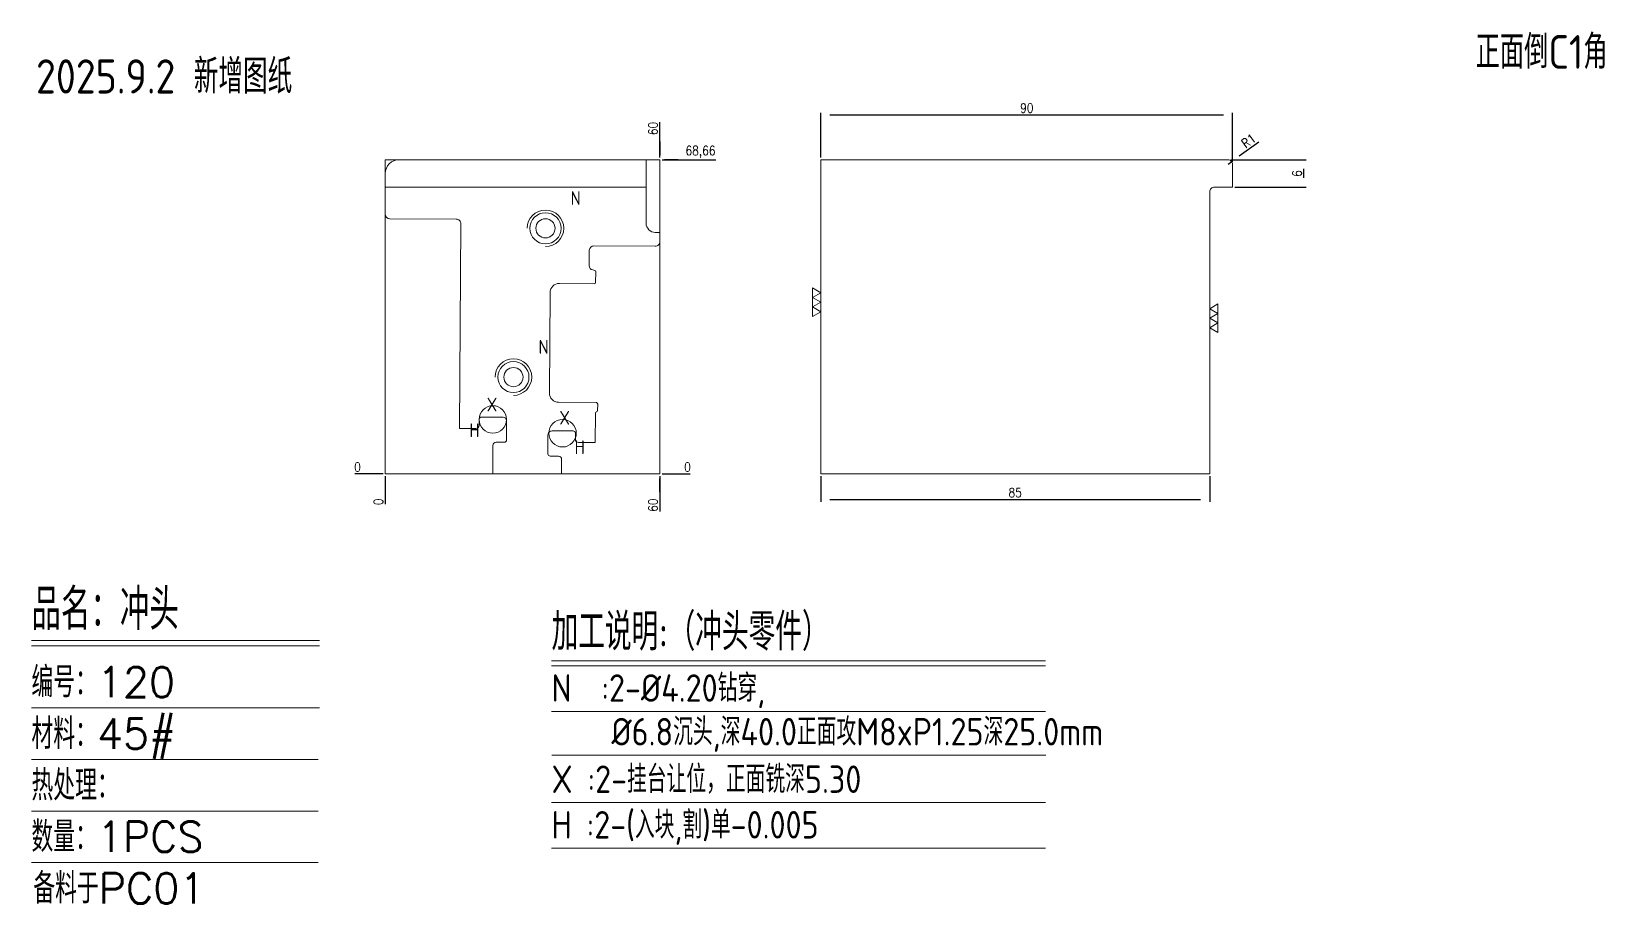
# Model space of a CAD drawing. Header units: millimetres. Extents: x 104716 to 105059, y 12043 to 12233.
import ezdxf
from ezdxf.enums import TextEntityAlignment as Align

# ---------------------------------------------------------------- set-up
doc = ezdxf.new("R2010")
doc.units = ezdxf.units.MM
doc.linetypes.add('DASHED', pattern=[0])
doc.linetypes.add('HIDDEN', pattern=[0])
for name, color, linetype in [('DIM', 4, 'Continuous'), ('PH', 255, 'Continuous'), ('PUNCH', 2, 'Continuous'), ('TEXT', 4, 'Continuous')]:
    doc.layers.add(name, color=color, linetype=linetype)
doc.styles.add('chinesef_fs', font='simplex.shx', dxfattribs={"bigfont": 'gbcbig.shx'})
doc.styles.add('gbenor', font='gbenor.shx', dxfattribs={"bigfont": 'gbcbig.shx'})
doc.styles.get("Standard").update_dxf_attribs({"font": 'txt.shx', "width": 0.85, "bigfont": 'ctxt.shx'})
doc.dimstyles.new('T-2-WX', dxfattribs={"dimtxt": 2, "dimasz": 2, "dimexe": 0.5, "dimexo": 0.5, "dimgap": 0.5, "dimtad": 1, "dimtxsty": 'Standard', "dimblk": 'OPEN30', "dimcen": 0, "dimazin": 3, "dimtfac": 1, "dimtmove": 0, "dimatfit": 3, "dimldrblk": 'OPEN30', "dimlwd": -1, "dimlwe": -1})

# ---------------------------------------------------------------- blocks, each defined once
blk = doc.blocks.new('*D7579')
at = {"layer": 'Defpoints', "color": 0}
for p in [(104792.94, 12136.66), (104852.94, 12136.66), (104857.94, 12136.66)]:
    blk.add_point(p, dxfattribs=at)
at = {"layer": 'DIM', "color": 0}
blk.add_line((104853.44, 12136.66), (104859.57, 12136.66), dxfattribs=at)
at = {"layer": 'DIM', "color": 0, "lineweight": 5, "insert": (104859, 12138.16), "char_height": 2, "attachment_point": 5}
blk.add_mtext('0', dxfattribs=at)
blk = doc.blocks.new('_Open30')
blk = doc.blocks.new('*D7580')
at = {"layer": 'Defpoints', "color": 0}
for p in [(104852.94, 12205.32), (104857.94, 12205.32), (104792.94, 12136.66)]:
    blk.add_point(p, dxfattribs=at)
at = {"layer": 'DIM', "color": 0}
for p, q in [((104853.44, 12205.32), (104856.94, 12205.32)), ((104856.94, 12205.32), (104853.94, 12205.32)), ((104853.94, 12205.32), (104865.16, 12205.32))]:
    blk.add_line(p, q, dxfattribs=at)
at = {"layer": 'DIM', "color": 0, "lineweight": 5, "insert": (104861.8, 12207.01), "char_height": 2, "attachment_point": 5}
blk.add_mtext('68,66', dxfattribs=at)
blk = doc.blocks.new('*D7581')
at = {"layer": 'Defpoints', "color": 0}
for p in [(104787.94, 12136.66), (104792.94, 12136.66), (104792.94, 12136.66)]:
    blk.add_point(p, dxfattribs=at)
at = {"layer": 'DIM', "color": 0}
blk.add_line((104792.44, 12136.66), (104786.3, 12136.66), dxfattribs=at)
at = {"layer": 'DIM', "color": 0, "lineweight": 5, "insert": (104786.87, 12138.16), "char_height": 2, "attachment_point": 5}
blk.add_mtext('0', dxfattribs=at)
blk = doc.blocks.new('*D7582')
at = {"layer": 'Defpoints', "color": 0}
for p in [(104792.94, 12136.66), (104852.94, 12136.66), (104852.94, 12131.66)]:
    blk.add_point(p, dxfattribs=at)
at = {"layer": 'DIM', "color": 0}
for p, q in [((104852.94, 12136.16), (104852.94, 12132.66)), ((104852.94, 12132.66), (104852.94, 12135.66)), ((104852.94, 12135.66), (104852.94, 12128.49))]:
    blk.add_line(p, q, dxfattribs=at)
at = {"layer": 'DIM', "color": 0, "lineweight": 5, "insert": (104851.44, 12129.82), "char_height": 2, "attachment_point": 5, "rotation": 90}
blk.add_mtext('60', dxfattribs=at)
blk = doc.blocks.new('*D7583')
at = {"layer": 'Defpoints', "color": 0}
for p in [(104792.94, 12136.66), (104792.94, 12136.66), (104792.94, 12131.66)]:
    blk.add_point(p, dxfattribs=at)
at = {"layer": 'DIM', "color": 0}
blk.add_line((104792.94, 12136.16), (104792.94, 12130.03), dxfattribs=at)
at = {"layer": 'DIM', "color": 0, "lineweight": 5, "insert": (104791.44, 12130.59), "char_height": 2, "attachment_point": 5, "rotation": 90}
blk.add_mtext('0', dxfattribs=at)
blk = doc.blocks.new('*D7584')
at = {"layer": 'Defpoints', "color": 0}
for p in [(104852.94, 12210.32), (104852.94, 12205.32), (104792.94, 12136.66)]:
    blk.add_point(p, dxfattribs=at)
at = {"layer": 'DIM', "color": 0}
for p, q in [((104852.94, 12206.32), (104852.94, 12213.49)), ((104852.94, 12205.82), (104852.94, 12209.32)), ((104852.94, 12209.32), (104852.94, 12206.32))]:
    blk.add_line(p, q, dxfattribs=at)
at = {"layer": 'DIM', "color": 0, "lineweight": 5, "insert": (104851.44, 12212.16), "char_height": 2, "attachment_point": 5, "rotation": 90}
blk.add_mtext('60', dxfattribs=at)
blk = doc.blocks.new('*D7585')
at = {"layer": 'Defpoints', "color": 0}
for p in [(104977.11, 12204.32), (104977.91, 12204.91)]:
    blk.add_point(p, dxfattribs=at)
at = {"layer": 'DIM', "color": 0}
for p, q in [((104983.8, 12209.18), (104979.53, 12206.09)), ((104977.11, 12204.32), (104977.91, 12204.91))]:
    blk.add_line(p, q, dxfattribs=at)
at = {"layer": 'DIM', "color": 0, "lineweight": 5, "insert": (104981.59, 12209.43), "char_height": 2, "attachment_point": 5, "rotation": 35.9725}
blk.add_mtext('R1', dxfattribs=at)
blk = doc.blocks.new('*D7586')
at = {"layer": 'Defpoints', "color": 0}
for p in [(104977.11, 12205.32), (104993.69, 12205.32), (104978.11, 12199.32)]:
    blk.add_point(p, dxfattribs=at)
at = {"layer": 'DIM', "color": 0}
for p, q in [((104977.61, 12205.32), (104994.19, 12205.32)), ((104993.69, 12201.32), (104993.69, 12203.32)), ((104978.61, 12199.32), (104994.19, 12199.32))]:
    blk.add_line(p, q, dxfattribs=at)
at = {"layer": 'DIM', "color": 0, "lineweight": 5, "insert": (104992.19, 12202.32), "char_height": 2, "attachment_point": 5, "rotation": 90}
blk.add_mtext('6', dxfattribs=at)
blk = doc.blocks.new('*D7587')
at = {"layer": 'Defpoints', "color": 0}
for p in [(104978.11, 12215.09), (104888.11, 12205.32), (104978.11, 12204.32)]:
    blk.add_point(p, dxfattribs=at)
at = {"layer": 'DIM', "color": 0}
for p, q in [((104888.11, 12205.82), (104888.11, 12215.59)), ((104890.11, 12215.09), (104976.11, 12215.09)), ((104978.11, 12204.82), (104978.11, 12215.59))]:
    blk.add_line(p, q, dxfattribs=at)
at = {"layer": 'DIM', "color": 0, "lineweight": 5, "insert": (104933.11, 12216.59), "char_height": 2, "attachment_point": 5}
blk.add_mtext('90', dxfattribs=at)
blk = doc.blocks.new('*D7588')
at = {"layer": 'Defpoints', "color": 0}
for p in [(104888.11, 12136.66), (104973.11, 12136.66), (104973.11, 12131.08)]:
    blk.add_point(p, dxfattribs=at)
at = {"layer": 'DIM', "color": 0}
for p, q in [((104888.11, 12136.16), (104888.11, 12130.58)), ((104973.11, 12136.16), (104973.11, 12130.58)), ((104890.11, 12131.08), (104971.11, 12131.08))]:
    blk.add_line(p, q, dxfattribs=at)
at = {"layer": 'DIM', "color": 0, "lineweight": 5, "insert": (104930.61, 12132.58), "char_height": 2, "attachment_point": 5}
blk.add_mtext('85', dxfattribs=at)

msp = doc.modelspace()

# ---------------------------------------------------------------- linework, layer by layer
at = {"layer": 'DIM', "color": 4, "linetype": 'Continuous', "lineweight": 5}
for p, q in [((104715.614, 12100.279), (104778.522, 12100.279)), ((104715.614, 12099.12), (104778.522, 12099.12)), ((104715.614, 12085.538), (104778.522, 12085.538)), ((104715.614, 12074.276), (104778.249, 12074.276)), ((104715.614, 12063.013), (104778.249, 12063.013)), ((104715.614, 12051.75), (104778.249, 12051.75))]:
    msp.add_line(p, q, dxfattribs=at)
at = {"layer": 'DIM', "color": 8, "lineweight": 5}
for p, q in [((104829.262, 12095.8), (104937.216, 12095.8)), ((104829.262, 12094.75), (104937.216, 12094.75)), ((104829.262, 12084.79), (104937.216, 12084.79)), ((104829.332, 12075.243), (104937.286, 12075.243)), ((104829.262, 12064.87), (104937.216, 12064.87)), ((104829.262, 12054.91), (104937.216, 12054.91))]:
    msp.add_line(p, q, dxfattribs=at)
at = {"layer": 'PUNCH', "linetype": 'HIDDEN', "lineweight": 5, "ltscale": 0.5}
msp.add_line((104792.937, 12199.323), (104849.937, 12199.323), dxfattribs=at)
at = {"layer": 'PUNCH', "linetype": 'Continuous', "lineweight": 5}
msp.add_lwpolyline([(104838.793, 12143.557), (104838.84, 12149.929, -0.3658971), (104839.092, 12150.223, 0.3660471), (104839.344, 12150.517), (104839.354, 12151.934, 0.4134456), (104839.056, 12152.236), (104830.79, 12152.314, -0.4133842), (104828.809, 12154.327), (104828.953, 12176.308, -0.4154192), (104830.974, 12178.294), (104838.596, 12178.213, 0.412364), (104838.899, 12178.508), (104838.938, 12180.829, 0.3583226), (104838.701, 12181.128), (104838.261, 12181.222, -0.3576374), (104837.471, 12182.215), (104837.519, 12185.525, -0.412335), (104838.527, 12186.51), (104851.929, 12186.401, 0.4166021), (104852.937, 12187.401), (104852.937, 12189.433), (104851.937, 12189.433, -0.4142136), (104849.937, 12191.433), (104849.937, 12205.323), (104795.937, 12205.323, 0.4142136), (104792.937, 12202.323), (104792.937, 12193.417, 0.4121735), (104793.93, 12192.417), (104808.442, 12192.316, -0.4142177), (104809.435, 12191.309), (104809.123, 12146.578)], format="xyb", dxfattribs=at)
at = {"layer": 'PUNCH', "color": 1, "linetype": 'Continuous', "lineweight": 5}
for points in [[(104809.123, 12146.578), (104812.74, 12146.578, 0.4142136), (104813.44, 12147.278), (104813.44, 12148.578, -0.4142136), (104813.94, 12149.078), (104818.54, 12149.078, -0.4142136), (104819.44, 12148.178), (104819.44, 12144.078, -0.4142136), (104818.94, 12143.578), (104817.14, 12143.578, 0.4142136), (104816.44, 12142.878), (104816.44, 12136.661)], [(104838.793, 12143.557), (104835.176, 12143.557, -0.4142136), (104834.476, 12144.257), (104834.476, 12145.557, 0.4142136), (104833.976, 12146.057), (104829.376, 12146.057, 0.4142136), (104828.476, 12145.157), (104828.476, 12141.057, 0.4142136), (104828.976, 12140.557), (104830.776, 12140.557, -0.4142136), (104831.476, 12139.857), (104831.476, 12136.64)]]:
    msp.add_lwpolyline(points, format="xyb", dxfattribs=at)
at = {"layer": 'PUNCH', "linetype": 'Continuous', "lineweight": 5}
msp.add_lwpolyline([(104816.44, 12136.661), (104831.476, 12136.661)], dxfattribs=at)
at = {"layer": 'PUNCH', "lineweight": 5}
for centre, radius in [((104827.937, 12190.323), 3.4), ((104827.937, 12190.323), 2.1), ((104820.937, 12157.823), 3.4), ((104820.937, 12157.823), 2.1), ((104816.44, 12148.578), 3), ((104831.676, 12145.557), 3)]:
    msp.add_circle(centre, radius, dxfattribs=at)
for centre in [(104827.937, 12190.323), (104820.937, 12157.823)]:
    msp.add_arc(centre, 4, 270, 180, dxfattribs=at)
at = {"layer": 'TEXT', "color": 8, "linetype": 'DASHED', "lineweight": 5}
msp.add_lwpolyline([(104792.937, 12136.661), (104852.937, 12136.661), (104852.937, 12205.323), (104792.937, 12205.323)], close=True, dxfattribs=at)
at = {"layer": 'TEXT', "color": 2, "lineweight": 5}
msp.add_lwpolyline([(104973.105, 12198.323), (104973.105, 12136.661), (104888.105, 12136.661), (104888.105, 12205.323), (104977.105, 12205.323, -0.4142136), (104978.105, 12204.323), (104978.105, 12199.323), (104974.105, 12199.323, 0.4142136)], format="xyb", close=True, dxfattribs=at)
at = {"layer": 'TEXT', "lineweight": 5}
for points in [[(104886.305, 12177.3), (104888.105, 12176.261), (104886.305, 12175.221), (104888.105, 12174.182), (104886.305, 12173.143), (104888.105, 12172.104), (104886.305, 12171.065), (104886.305, 12177.3)], [(104974.905, 12167.565), (104973.105, 12168.604), (104974.905, 12169.643), (104973.105, 12170.682), (104974.905, 12171.721), (104973.105, 12172.761), (104974.905, 12173.8), (104974.905, 12167.565)]]:
    msp.add_lwpolyline(points, close=True, dxfattribs=at)

# ---------------------------------------------------------------- texts
at = {"layer": 'DIM', "color": 7, "lineweight": 5, "style": 'gbenor'}
for s, p in [('N', (104834.531, 12196.917)), ('N', (104827.531, 12164.417)), ('X', (104816.257, 12151.818)), ('X', (104832.127, 12148.939)), ('H', (104812.425, 12146.207)), ('H', (104835.418, 12142.505))]:
    msp.add_text(s, height=3, dxfattribs=at).set_placement(p, align=Align.MIDDLE_CENTER)
at = {"layer": 'DIM', "color": 3, "linetype": 'Continuous', "lineweight": 5, "style": 'chinesef_fs'}
for s, height, p in [('品名：冲头', 8.9439, (104715.614, 12102.598)), ('编号：120', 6.6251, (104715.614, 12087.857)), ('材料：45#', 6.6251, (104715.614, 12076.594)), ('热处理： ', 6.6251, (104715.614, 12065.332)), ('数量：1PCS', 6.6251, (104715.614, 12054.069)), ('备料于PC01', 6.6251, (104716.017, 12042.806))]:
    msp.add_text(s, height=height, dxfattribs=at).set_placement(p)
at = {"layer": 'DIM', "color": 4, "lineweight": 5, "style": 'gbenor'}
for s, height, p in [('加工说明:（冲头零件）', 8.1, (104829.262, 12098.11)), ('N  :2-%%c4.20钻穿,', 6, (104829.262, 12086.89)), ('    %%C6.8沉头,深40.0正面攻M8xP1.25深25.0mm', 6, (104829.332, 12077.343)), ('X :2-挂台让位，正面铣深5.30', 6, (104829.262, 12066.97))]:
    msp.add_text(s, height=height, dxfattribs=at).set_placement(p)
at = {"layer": 'DIM', "color": 1, "lineweight": 5, "style": 'gbenor'}
msp.add_text('H :2-(入块,割)单-0.005', height=6, dxfattribs=at).set_placement((104829.262, 12057.01))
at = {"layer": 'PH', "color": 6, "linetype": 'Continuous', "lineweight": 5, "style": 'gbenor'}
msp.add_text('2025.9.2 新增图纸', height=7.46496, dxfattribs=at).set_placement((104744.605, 12223.908), align=Align.MIDDLE)
at = {"layer": 'TEXT', "color": 4, "lineweight": 5, "style": 'gbenor'}
msp.add_text('正面倒C1角', height=7.3585, dxfattribs=at).set_placement((105031.205, 12225.182))

# ---------------------------------------------------------------- dimensions: what is measured, and where the dimension line sits
at = {"layer": 'DIM', "lineweight": 5}
for base, p1, p2, picture, middle in [((104978.105, 12215.086), (104888.105, 12205.323), (104978.105, 12204.323), '*D7587', (104933.105, 12216.586)), ((104973.105, 12131.075), (104888.105, 12136.661), (104973.105, 12136.661), '*D7588', (104930.605, 12132.575))]:
    dim = msp.add_linear_dim(base=base, p1=p1, p2=p2, dimstyle='T-2-WX', dxfattribs=at)
    dim.commit()
    dim.dimension.update_dxf_attribs({"geometry": picture, "text_midpoint": middle})
for feature_location, offset, dtype, origin, picture, middle in [((104852.937, 12205.323), (0, 5), 1, (104792.937, 12136.661), '*D7584', (104851.437, 12212.159)), ((104852.937, 12205.323), (5, 0), 0, (104792.937, 12136.661), '*D7580', (104861.797, 12207.014)), ((104792.937398297, 12136.660519558), (-5, 0), 0, (104792.937398297, 12136.660519558), '*D7581', (104786.87073163, 12138.160519558)), ((104852.937398317, 12136.660519558), (5, 0), 0, (104792.937398297, 12136.660519558), '*D7579', (104859.004064984, 12138.160519558)), ((104792.937398297, 12136.660519558), (0, -5), 1, (104792.937398297, 12136.660519558), '*D7583', (104791.437398297, 12130.593852892)), ((104852.937, 12136.661), (0, -5), 1, (104792.937, 12136.661), '*D7582', (104851.437, 12129.825))]:
    dim = msp.add_ordinate_dim(feature_location=feature_location, offset=offset, dtype=dtype, origin=origin, dimstyle='T-2-WX', dxfattribs=at)
    dim.commit()
    dim.dimension.update_dxf_attribs({"geometry": picture, "text_midpoint": middle})
dim = msp.add_radius_dim(center=(104977.105, 12204.323), mpoint=(104977.914, 12204.911), dimstyle='T-2-WX', dxfattribs=at)
dim.commit()
dim.dimension.update_dxf_attribs({"geometry": '*D7585', "text_midpoint": (104981.592, 12209.434)})
dim = msp.add_linear_dim(base=(104993.693, 12205.323), p1=(104978.105, 12199.323), p2=(104977.105, 12205.323), angle=90, dimstyle='T-2-WX', dxfattribs=at)
dim.commit()
dim.dimension.update_dxf_attribs({"geometry": '*D7586', "text_midpoint": (104992.193, 12202.323)})

doc.saveas('drawing.dxf')
